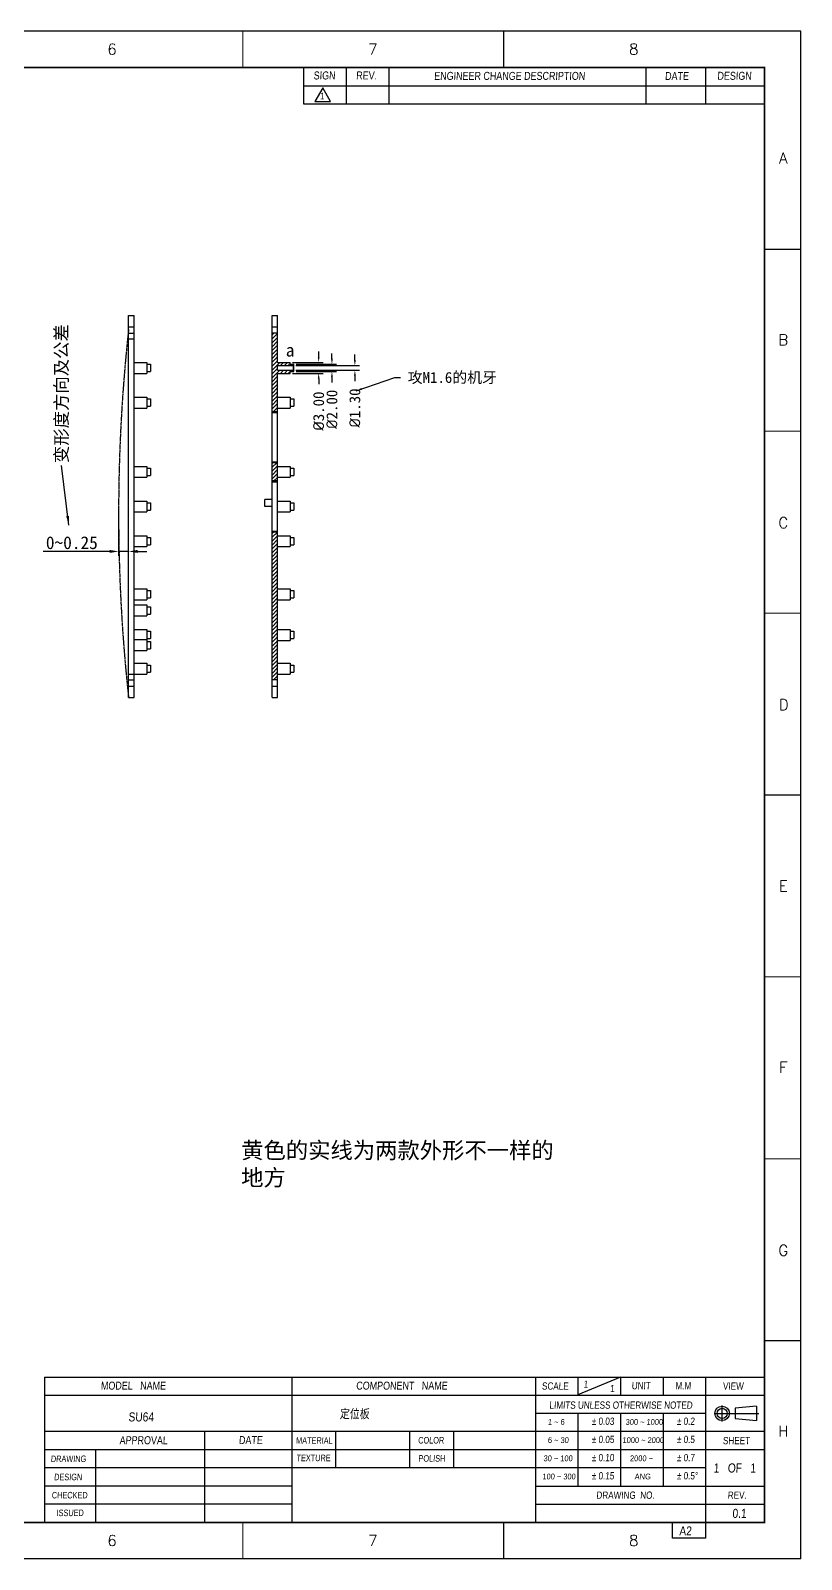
# Model space of a CAD drawing. Header units: millimetres. Extents: x -704 to 518, y -158 to 262.
# Drawn here: x 305.6 to 517.6, y -157.9 to 262.4 of the extents above; entities that cross this region are included whole.
import ezdxf
from ezdxf.enums import TextEntityAlignment as Align

# ---------------------------------------------------------------- set-up
doc = ezdxf.new("R2010")
doc.units = ezdxf.units.MM
doc.linetypes.add('DOT', pattern=[0.2, 0.1, -0.1])
for name, color, linetype in [('0 @ 1', 7, 'Continuous'), ('02___PRT_ALL_AXES', 7, 'Continuous'), ('06___PRT_ALL_SURFS', 7, 'Continuous'), ('TEXT', 6, 'Continuous')]:
    doc.layers.add(name, color=color, linetype=linetype)
doc.styles.add('POSITION', font='romanc.shx', dxfattribs={"height": 3})
doc.styles.get("Standard").update_dxf_attribs({"font": ''})
doc.styles.add('TEXT', font='arial.ttf', dxfattribs={"width": 0.8, "oblique": 3, "height": 2.5})
doc.styles.add('说明', font='', dxfattribs={"height": 3})
doc.styles.get('Standard').set_extended_font_data('SimSun')
doc.styles.get('说明').set_extended_font_data('SimSun')
doc.dimstyles.new('jw-1', dxfattribs={"dimtxt": 3.5, "dimasz": 2.5, "dimexe": 1.25, "dimexo": 0.625, "dimtad": 1, "dimzin": 1, "dimtxsty": 'Standard', "dimcen": 2.5, "dimclrd": 3, "dimclre": 3, "dimclrt": 3, "dimadec": 1, "dimazin": 0, "dimtfac": 1, "dimtmove": 0, "dimatfit": 3, "dimfxl": 0, "dimarcsym": 0})
doc.dimstyles.get("Standard").update_dxf_attribs({"dimtxt": 3, "dimasz": 1.5, "dimexe": 1.25, "dimexo": 0.65, "dimgap": 2, "dimtad": 0, "dimzin": 0, "dimdsep": 46, "dimtxsty": 'Standard', "dimcen": 2, "dimclrd": 3, "dimclre": 3, "dimclrt": 3, "dimazin": 0, "dimtfac": 1, "dimtofl": 0, "dimtmove": 0, "dimatfit": 3, "dimfxl": 0, "dimtolj": 1, "dimtzin": 0, "dimarcsym": 0})

# ---------------------------------------------------------------- blocks, each defined once
blk = doc.blocks.new('TITLE_MODIFY')
for p, q in [((-126.75, 0.16), (-126.75, -9.84)), ((-126.75, 0.16), (0, 0.16)), ((-115.05, 0.16), (-115.05, -9.84)), ((-103.35, 0.16), (-103.35, -9.84)), ((-32.65, 0.16), (-32.65, -9.74)), ((-16.2, 0.16), (-16.2, -9.84)), ((0, -9.84), (0, 0.16)), ((-126.75, -4.84), (0, -4.84)), ((-126.75, -9.84), (0, -9.84))]:
    blk.add_line(p, q)
at = {"layer": 'TEXT'}
blk.add_lwpolyline([(-121.5, -5.4), (-123.66, -9.15), (-119.33, -9.15)], close=True, dxfattribs=at)
at = {"style": 'TEXT', "oblique": 3, "width": 0.8}
for s, p in [('SIGN', (-124.03, -3.13)), ('REV.', (-112.33, -3.13)), ('ENGINEER CHANGE DESCRIPTION', (-90.88, -3.25)), ('DATE', (-27.39, -3.29)), ('DESIGN', (-12.99, -3.23))]:
    blk.add_text(s, height=2.2, dxfattribs=at).set_placement(p)
at = {"layer": 'TEXT', "style": 'TEXT', "oblique": 3, "width": 0.8}
blk.add_text('1', height=1.8, dxfattribs=at).set_placement((-122.22, -8.58))
blk = doc.blocks.new('*D80')
at = {"color": 3, "lineweight": -2, "transparency": 16777216}
for p, q in [((384.8, 172.62), (384.8, 174.12)), ((377.64, 171.12), (386.05, 171.12)), ((377.64, 168.12), (386.05, 168.12)), ((384.8, 166.62), (384.8, 165.12))]:
    blk.add_line(p, q, dxfattribs=at)
at = {"color": 3, "transparency": 16777216}
for points in [[(384.55, 172.62), (385.05, 172.62), (384.8, 171.12)], [(384.55, 166.62), (385.05, 166.62), (384.8, 168.12)]]:
    blk.add_solid(points, dxfattribs=at)
at = {"layer": 'Defpoints', "color": 0, "transparency": 16777216}
for p in [(376.99, 171.12), (376.99, 168.12), (384.8, 168.12)]:
    blk.add_point(p, dxfattribs=at)
at = {"color": 3, "transparency": 16777216, "insert": (384.8, 157.74), "char_height": 3, "attachment_point": 5, "rotation": 90}
blk.add_mtext('\\A1;{\\fISOCPEUR|b0|i0|c0|p34;%%C}3.00', dxfattribs=at)
blk = doc.blocks.new('*D81')
at = {"color": 3, "lineweight": -2, "transparency": 16777216}
for p, q in [((388.45, 172.12), (388.45, 173.62)), ((378.64, 170.62), (389.7, 170.62)), ((378.64, 168.62), (389.7, 168.62)), ((388.45, 167.12), (388.45, 165.62))]:
    blk.add_line(p, q, dxfattribs=at)
at = {"color": 3, "transparency": 16777216}
for points in [[(388.2, 172.12), (388.7, 172.12), (388.45, 170.62)], [(388.2, 167.12), (388.7, 167.12), (388.45, 168.62)]]:
    blk.add_solid(points, dxfattribs=at)
at = {"layer": 'Defpoints', "color": 0, "transparency": 16777216}
for p in [(377.99, 170.62), (377.99, 168.62), (388.45, 168.62)]:
    blk.add_point(p, dxfattribs=at)
at = {"color": 3, "transparency": 16777216, "insert": (388.45, 158.24), "char_height": 3, "attachment_point": 5, "rotation": 90}
blk.add_mtext('\\A1;{\\fISOCPEUR|b0|i0|c0|p34;%%C}2.00', dxfattribs=at)
blk = doc.blocks.new('*D82')
at = {"color": 3, "lineweight": -2, "transparency": 16777216}
for p, q in [((394.76, 171.77), (394.76, 173.27)), ((378.49, 170.27), (396.01, 170.27)), ((378.49, 168.97), (396.01, 168.97)), ((394.76, 167.47), (394.76, 165.97))]:
    blk.add_line(p, q, dxfattribs=at)
at = {"color": 3, "transparency": 16777216}
for points in [[(394.51, 171.77), (395.01, 171.77), (394.76, 170.27)], [(394.51, 167.47), (395.01, 167.47), (394.76, 168.97)]]:
    blk.add_solid(points, dxfattribs=at)
at = {"layer": 'Defpoints', "color": 0, "transparency": 16777216}
for p in [(377.84, 170.27), (377.84, 168.97), (394.76, 168.97)]:
    blk.add_point(p, dxfattribs=at)
at = {"color": 3, "transparency": 16777216, "insert": (394.76, 158.59), "char_height": 3, "attachment_point": 5, "rotation": 90}
blk.add_mtext('\\A1;{\\fISOCPEUR|b0|i0|c0|p34;%%C}1.30', dxfattribs=at)
blk = doc.blocks.new('*D99')
at = {"color": 3, "lineweight": -2, "transparency": 16777216}
for p, q in [((329.78, 129.87), (329.78, 117.91)), ((327.28, 119.16), (309.06, 119.16)), ((332.51, 119.16), (329.78, 119.16)), ((332.51, 118.77), (332.51, 120.41)), ((335.01, 119.16), (337.51, 119.16))]:
    blk.add_line(p, q, dxfattribs=at)
at = {"color": 3, "transparency": 16777216}
for points in [[(327.28, 119.58), (327.28, 118.75), (329.78, 119.16)], [(335.01, 119.58), (335.01, 118.75), (332.51, 119.16)]]:
    blk.add_solid(points, dxfattribs=at)
at = {"layer": 'Defpoints', "color": 0, "transparency": 16777216}
for p in [(329.78, 130.49), (329.78, 119.16), (332.51, 118.14)]:
    blk.add_point(p, dxfattribs=at)
at = {"color": 3, "transparency": 16777216, "insert": (316.92, 121.54), "char_height": 3.5, "attachment_point": 5}
blk.add_mtext('0~0.25', dxfattribs=at)

msp = doc.modelspace()

# ---------------------------------------------------------------- hatches: boundary and pattern name
at = {"linetype": 'Continuous'}
h = msp.add_hatch(dxfattribs=at)
h.set_pattern_fill('XSEC0001', color=2, scale=0.755971, angle=45, style=0, pattern_type=0)
h.set_pattern_definition([(45, (-29.2817, -147.7954), (-0.5345523, 0.5345523), [])])
edge = h.paths.add_edge_path()
edge.add_line((371.993, 83.902), (371.993, 124.502))
edge.add_line((373.493, 124.502), (371.993, 124.502))
edge.add_line((373.493, 83.902), (373.493, 124.502))
edge.add_line((373.493, 83.902), (371.993, 83.902))
edge = h.paths.add_edge_path()
edge.add_line((371.993, 138.532), (371.993, 143.552))
edge.add_line((373.493, 143.552), (371.993, 143.552))
edge.add_line((373.493, 138.532), (373.493, 143.552))
edge.add_line((373.493, 138.532), (371.993, 138.532))
edge = h.paths.add_edge_path()
edge.add_line((371.993, 157.582), (371.993, 179.132))
edge.add_line((373.493, 179.132), (371.993, 179.132))
edge.add_line((373.493, 171.117), (373.493, 179.132))
edge.add_line((373.493, 171.117), (376.993, 171.117))
edge.add_line((376.993, 170.617), (376.993, 171.117))
edge.add_line((376.993, 170.617), (377.993, 170.617))
edge.add_line((377.993, 170.617), (377.993, 170.417))
edge.add_line((377.843, 170.267), (377.993, 170.417))
edge.add_line((373.493, 170.267), (377.843, 170.267))
edge.add_line((373.493, 168.967), (373.493, 170.267))
edge.add_line((373.493, 168.967), (377.843, 168.967))
edge.add_line((377.843, 168.967), (377.993, 168.817))
edge.add_line((377.993, 168.817), (377.993, 168.617))
edge.add_line((376.993, 168.617), (377.993, 168.617))
edge.add_line((376.993, 168.117), (376.993, 168.617))
edge.add_line((373.493, 168.117), (376.993, 168.117))
edge.add_line((373.493, 157.582), (373.493, 168.117))
edge.add_line((373.493, 157.582), (371.993, 157.582))

# ---------------------------------------------------------------- linework, layer by layer
for p, q in [((517.414, 262.205), (-76.586, 262.205)), ((517.414, -157.795), (517.414, 262.205)), ((309.414, -107.795), (507.414, -107.795)), ((309.414, -107.795), (309.414, -147.795)), ((377.414, -107.795), (377.414, -147.795)), ((444.414, -107.795), (444.414, -147.795)), ((467.814, -107.795), (456.114, -112.695)), ((456.114, -107.795), (456.114, -112.695)), ((467.814, -107.795), (467.814, -112.695)), ((479.514, -107.795), (479.514, -112.695)), ((491.214, -107.795), (491.214, -147.795)), ((507.414, -107.795), (507.414, -147.795)), ((309.414, -112.795), (507.414, -112.795)), ((505.163, -115.795), (499.353, -116.395)), ((499.353, -116.395), (499.353, -119.195)), ((505.163, -115.795), (505.163, -119.795)), ((491.214, -117.795), (444.414, -117.795)), ((456.114, -117.795), (456.114, -137.795)), ((467.814, -117.795), (467.814, -137.795)), ((479.514, -117.795), (479.514, -137.795)), ((499.353, -119.195), (505.163, -119.795)), ((507.414, -122.795), (309.414, -122.795)), ((353.414, -122.795), (353.414, -147.795)), ((389.414, -122.795), (389.414, -132.795)), ((409.914, -132.795), (409.914, -122.795)), ((421.914, -122.795), (421.914, -132.795)), ((507.414, -127.795), (309.414, -127.795)), ((323.414, -127.795), (323.414, -147.795)), ((491.214, -132.795), (309.414, -132.795)), ((377.414, -132.795), (314.414, -132.795)), ((377.414, -137.795), (309.414, -137.795)), ((444.414, -137.795), (507.414, -137.795)), ((377.414, -142.795), (309.414, -142.795)), ((444.414, -142.795), (507.414, -142.795)), ((309.414, -147.795), (507.414, -147.795)), ((482.121, -152.095), (482.121, -147.795)), ((491.214, -147.795), (491.214, -152.095)), ((491.214, -152.095), (482.121, -152.095)), ((517.414, -157.795), (-76.586, -157.795))]:
    msp.add_line(p, q)
at = {"color": 7, "linetype": 'Continuous'}
for p, q in [((332.514, 79.052), (332.514, 183.982)), ((332.514, 183.982), (334.014, 183.982)), ((332.514, 180.932), (334.014, 180.932)), ((334.014, 79.052), (334.014, 183.982)), ((371.993, 79.052), (371.993, 183.982)), ((371.993, 183.982), (373.493, 183.982)), ((371.993, 180.932), (373.493, 180.932)), ((373.493, 171.117), (373.493, 183.982)), ((332.514, 179.132), (334.014, 179.132)), ((332.514, 177.632), (334.014, 177.632)), ((373.493, 179.132), (371.993, 179.132)), ((337.514, 170.617), (338.514, 170.617)), ((337.514, 168.617), (338.514, 168.617)), ((338.514, 170.617), (338.514, 168.617)), ((373.493, 171.117), (376.993, 171.117)), ((373.493, 168.967), (373.493, 170.267)), ((373.493, 170.267), (377.843, 170.267)), ((373.493, 168.967), (377.843, 168.967)), ((376.993, 170.617), (376.993, 171.117)), ((376.993, 170.617), (377.993, 170.617)), ((376.993, 168.117), (376.993, 168.617)), ((376.993, 168.617), (377.993, 168.617)), ((377.843, 170.267), (377.993, 170.417)), ((377.843, 168.967), (377.843, 170.267)), ((377.843, 168.967), (377.993, 168.817)), ((377.993, 168.617), (377.993, 170.617)), ((373.493, 79.052), (373.493, 168.117)), ((373.493, 168.117), (376.993, 168.117)), ((337.514, 161.092), (338.514, 161.092)), ((338.514, 161.092), (338.514, 159.092)), ((373.493, 161.592), (376.993, 161.592)), ((376.993, 161.092), (377.993, 161.092)), ((377.993, 161.092), (377.993, 159.092)), ((337.514, 159.092), (338.514, 159.092)), ((373.493, 157.582), (371.993, 157.582)), ((371.993, 157.382), (373.493, 157.382)), ((373.493, 158.592), (376.993, 158.592)), ((376.993, 159.092), (377.993, 159.092)), ((371.993, 143.752), (373.493, 143.752)), ((373.493, 143.552), (371.993, 143.552)), ((337.514, 142.042), (338.514, 142.042)), ((337.514, 140.042), (338.514, 140.042)), ((338.514, 142.042), (338.514, 140.042)), ((373.493, 142.542), (376.993, 142.542)), ((373.493, 139.542), (376.993, 139.542)), ((376.993, 142.042), (377.993, 142.042)), ((376.993, 140.042), (377.993, 140.042)), ((377.993, 142.042), (377.993, 140.042)), ((373.493, 138.532), (371.993, 138.532)), ((371.993, 138.332), (373.493, 138.332)), ((337.514, 132.517), (338.514, 132.517)), ((337.514, 130.517), (338.514, 130.517)), ((338.514, 132.517), (338.514, 130.517)), ((373.493, 133.017), (376.993, 133.017)), ((376.993, 132.517), (377.993, 132.517)), ((376.993, 130.517), (377.993, 130.517)), ((377.993, 132.517), (377.993, 130.517)), ((373.493, 130.017), (376.993, 130.017)), ((337.514, 122.992), (338.514, 122.992)), ((338.514, 122.992), (338.514, 120.992)), ((371.993, 124.702), (373.493, 124.702)), ((373.493, 124.502), (371.993, 124.502)), ((373.493, 123.492), (376.993, 123.492)), ((376.993, 122.992), (377.993, 122.992)), ((377.993, 122.992), (377.993, 120.992)), ((337.514, 120.992), (338.514, 120.992)), ((373.493, 120.492), (376.993, 120.492)), ((376.993, 120.992), (377.993, 120.992)), ((337.514, 108.387), (338.514, 108.387)), ((337.514, 106.387), (338.514, 106.387)), ((338.514, 108.387), (338.514, 106.387)), ((373.493, 108.887), (376.993, 108.887)), ((373.493, 105.887), (376.993, 105.887)), ((376.993, 108.387), (377.993, 108.387)), ((376.993, 106.387), (377.993, 106.387)), ((377.993, 108.387), (377.993, 106.387)), ((337.514, 103.942), (338.514, 103.942)), ((337.514, 101.942), (338.514, 101.942)), ((338.514, 103.942), (338.514, 101.942)), ((337.514, 97.217), (338.514, 97.217)), ((338.514, 97.217), (338.514, 95.217)), ((373.493, 97.717), (376.993, 97.717)), ((376.993, 97.217), (377.993, 97.217)), ((377.993, 97.217), (377.993, 95.217)), ((337.514, 95.217), (338.514, 95.217)), ((337.514, 94.417), (338.514, 94.417)), ((338.514, 94.417), (338.514, 92.417)), ((373.493, 94.717), (376.993, 94.717)), ((376.993, 95.217), (377.993, 95.217)), ((337.514, 92.417), (338.514, 92.417)), ((373.493, 88.437), (376.993, 88.437)), ((332.514, 85.402), (334.014, 85.402)), ((337.514, 87.937), (338.514, 87.937)), ((337.514, 85.937), (338.514, 85.937)), ((338.514, 87.937), (338.514, 85.937)), ((373.493, 85.437), (376.993, 85.437)), ((376.993, 87.937), (377.993, 87.937)), ((376.993, 85.937), (377.993, 85.937)), ((377.993, 87.937), (377.993, 85.937)), ((332.514, 83.902), (334.014, 83.902)), ((332.514, 82.102), (334.014, 82.102)), ((373.493, 83.902), (371.993, 83.902)), ((371.993, 82.102), (373.493, 82.102)), ((332.514, 79.052), (334.014, 79.052)), ((371.993, 79.052), (373.493, 79.052))]:
    msp.add_line(p, q, dxfattribs=at)
at = {"ltscale": 0.5}
for p, q in [((495.753, -120.001), (495.753, -115.635)), ((493.61, -117.795), (505.833, -117.795))]:
    msp.add_line(p, q, dxfattribs=at)
at = {"const_width": 0.3}
for points in [[(363.914, 252.205), (363.914, 262.205)], [(435.664, 252.205), (435.664, 262.205)], [(507.414, 202.205), (517.414, 202.205)], [(507.414, 152.205), (517.414, 152.205)], [(507.414, 102.205), (517.414, 102.205)], [(517.414, 52.205), (507.414, 52.205)], [(507.414, 2.205), (517.414, 2.205)], [(507.414, -47.795), (517.414, -47.795)], [(507.414, -97.795), (517.414, -97.795)], [(363.914, -147.795), (363.914, -157.795)], [(435.664, -147.795), (435.664, -157.795)]]:
    msp.add_lwpolyline(points, dxfattribs=at)
at = {"const_width": 0.5}
msp.add_lwpolyline([(-66.586, -147.795), (507.414, -147.795), (507.414, 252.205), (-66.586, 252.205)], close=True, dxfattribs=at)
for radius in [2, 1.4]:
    msp.add_circle((495.753, -117.795), radius)
at = {"color": 4, "linetype": 'DOT'}
msp.add_arc((797.698, 129.602), 467.922, 173.79818, 186.20182, dxfattribs=at)
at = {"layer": '02___PRT_ALL_AXES', "color": 7, "linetype": 'Continuous'}
for p, q in [((334.014, 171.117), (337.514, 171.117)), ((337.514, 171.117), (337.514, 168.117)), ((334.014, 168.117), (337.514, 168.117)), ((334.014, 161.592), (337.514, 161.592)), ((337.514, 161.592), (337.514, 158.592)), ((376.993, 161.592), (376.993, 158.592)), ((334.014, 158.592), (337.514, 158.592)), ((334.014, 142.542), (337.514, 142.542)), ((334.014, 139.542), (337.514, 139.542)), ((337.514, 142.542), (337.514, 139.542)), ((376.993, 142.542), (376.993, 139.542)), ((334.014, 133.017), (337.514, 133.017)), ((334.014, 130.04), (334.014, 132.995)), ((337.514, 133.017), (337.514, 130.017)), ((376.993, 133.017), (376.993, 130.017)), ((334.014, 130.017), (337.514, 130.017)), ((334.014, 123.492), (337.514, 123.492)), ((337.514, 123.492), (337.514, 120.492)), ((376.993, 123.492), (376.993, 120.492)), ((334.014, 120.492), (337.514, 120.492)), ((334.014, 108.887), (337.514, 108.887)), ((334.014, 105.887), (337.514, 105.887)), ((337.514, 108.887), (337.514, 105.887)), ((376.993, 108.887), (376.993, 105.887)), ((334.014, 104.442), (337.514, 104.442)), ((334.014, 101.442), (337.514, 101.442)), ((337.514, 104.442), (337.514, 101.442)), ((334.014, 97.717), (337.514, 97.717)), ((337.514, 97.717), (337.514, 91.917)), ((376.993, 97.717), (376.993, 94.717)), ((334.014, 94.917), (337.514, 94.917)), ((334.014, 91.917), (337.514, 91.917)), ((334.014, 88.437), (337.514, 88.437)), ((337.514, 88.437), (337.514, 85.437)), ((376.993, 88.437), (376.993, 85.437)), ((334.014, 85.437), (337.514, 85.437))]:
    msp.add_line(p, q, dxfattribs=at)
at = {"layer": '06___PRT_ALL_SURFS', "color": 7, "linetype": 'Continuous'}
for p, q in [((370.023, 131.517), (370.023, 133.485)), ((371.993, 133.485), (370.023, 133.485)), ((371.993, 131.517), (370.023, 131.517)), ((371.993, 131.517), (371.993, 133.485))]:
    msp.add_line(p, q, dxfattribs=at)

# ---------------------------------------------------------------- block references
msp.add_blockref('TITLE_MODIFY', (507.414, 252.048))

# ---------------------------------------------------------------- texts
at = {"style": 'POSITION'}
for s, p in [('6', (327.97, 257.25)), ('7', (399.714, 257.25)), ('8', (471.458, 257.25)), ('A', (512.573, 227.341)), ('B', (512.573, 177.337)), ('C', (512.573, 127.053)), ('D', (512.713, 77.049)), ('E', (512.573, 27.183)), ('F', (512.573, -22.683)), ('G', (512.573, -72.966)), ('H', (512.573, -122.692)), ('6', (327.97, -152.75)), ('7', (399.714, -152.75)), ('8', (471.458, -152.75))]:
    msp.add_text(s, height=3, dxfattribs=at).set_placement(p, align=Align.MIDDLE_CENTER)
at = {"style": 'TEXT', "oblique": 3, "width": 0.8}
for s, height, p in [('MODEL   NAME', 2.2, (324.877, -111.274)), ('COMPONENT   NAME', 2.2, (395.095, -111.274)), ('SCALE', 2, (446.179, -111.277)), ('UNIT', 2, (470.864, -111.177)), ('M.M', 2, (482.856, -111.177)), ('VIEW', 2, (495.946, -111.277)), ('LIMITS UNLESS OTHERWISE NOTED', 2, (448.242, -116.524)), ('1 ~ 6', 1.6, (447.81, -120.951)), ('%%P 0.03', 2, (459.88, -120.951)), ('300 ~ 1000', 1.6, (469.191, -120.951)), ('%%P 0.2', 2, (483.28, -120.951)), ('APPROVAL', 2.2, (330.025, -126.274)), ('DATE', 2.2, (362.842, -126.232)), ('MATERIAL', 1.8, (378.548, -126.152)), ('COLOR', 1.8, (412.133, -126.078)), ('6 ~ 30', 1.6, (447.81, -125.951)), ('%%P 0.05', 2, (459.88, -125.951)), ('1000 ~ 2000', 1.6, (468.33, -125.951)), ('%%P 0.5', 2, (483.28, -125.951)), ('SHEET', 2, (495.946, -126.277)), ('DRAWING', 1.8, (311.118, -131.182)), ('TEXTURE', 1.8, (378.664, -130.94)), ('POLISH', 1.8, (412.219, -131.078)), ('30 ~ 100', 1.6, (446.608, -130.951)), ('%%P 0.10', 2, (459.88, -130.951)), ('2000 ~ ', 1.6, (470.385, -130.951)), ('%%P 0.7', 2, (483.28, -130.951)), ('DESIGN', 1.8, (312.026, -136.181)), ('100 ~ 300', 1.6, (446.3, -135.951)), ('%%P 0.15', 2, (459.88, -135.951)), ('ANG', 1.6, (471.677, -135.951)), ('%%P 0.5%%D', 2, (483.28, -135.951)), ('CHECKED', 1.8, (311.383, -141.181)), ('DRAWING  NO.', 2, (461.152, -141.277)), ('REV.', 2, (497.271, -141.277)), ('ISSUED', 1.8, (312.687, -146.045))]:
    msp.add_text(s, height=height, dxfattribs=at).set_placement(p)
at = {"color": 3, "insert": (312.28, 143.456), "char_height": 3.5, "attachment_point": 1, "rotation": 90}
msp.add_mtext('{\\fSimSun|b0|i0|c134|p2;\\C6;变形度方向及公差}', dxfattribs=at)
at = {"insert": (375.759, 176.234), "char_height": 3.5, "attachment_point": 1}
msp.add_mtext_dynamic_manual_height_columns('{\\fSimSun|b0|i0|c134|p2;\\C6;a}', width=3.5, gutter_width=1, heights=[0], dxfattribs=at)
at = {"color": 3, "insert": (409.288, 168.495), "char_height": 3, "attachment_point": 1}
msp.add_mtext('攻M1.6的机牙', dxfattribs=at)
at = {"layer": '0 @ 1', "color": 1, "insert": (363.496, -43.216), "char_height": 4.5, "attachment_point": 1, "style": '说明'}
msp.add_mtext_dynamic_manual_height_columns('{\\C6;黄色的实线为两款外形不一样的地方}', width=89.67282, gutter_width=22.5, heights=[0], dxfattribs=at)
at = {"layer": 'TEXT', "style": 'TEXT', "oblique": 3, "width": 0.8}
for s, height, p in [('1', 2, (457.635, -110.76)), ('1', 2, (464.94, -111.952)), ('SU64', 2.5, (332.466, -120.013)), ('定位板', 2.5, (390.579, -119.136)), ('1   OF   1', 2.5, (493.387, -134.053)), ('0.1', 2.5, (498.559, -146.533))]:
    msp.add_text(s, height=height, dxfattribs=at).set_placement(p)
at = {"layer": 'TEXT', "color": 7, "style": 'TEXT', "oblique": 3, "width": 0.8}
msp.add_text('A2', height=2.5, dxfattribs=at).set_placement((483.953, -151.361))

# ---------------------------------------------------------------- dimensions: what is measured, and where the dimension line sits
at = {"color": 7}
for base, p1, p2, picture, middle in [((384.796, 168.117), (376.993, 171.117), (376.993, 168.117), '*D80', (384.796, 157.736)), ((394.759, 168.967), (377.843, 170.267), (377.843, 168.967), '*D82', (394.759, 158.586)), ((388.452, 168.617), (377.993, 170.617), (377.993, 168.617), '*D81', (388.452, 158.236))]:
    dim = msp.add_linear_dim(base=base, p1=p1, p2=p2, angle=90, text='{\\fISOCPEUR|b0|i0|c0|p34;%%C}<>', dimstyle='Standard', dxfattribs=at)
    dim.commit()
    dim.dimension.update_dxf_attribs({"geometry": picture, "text_midpoint": middle})
dim = msp.add_linear_dim(base=(329.783, 119.163), p1=(332.514, 118.145), p2=(329.783, 130.494), text='0~0.25', dimstyle='jw-1')
dim.commit()
dim.dimension.update_dxf_attribs({"geometry": '*D99', "text_midpoint": (316.924, 121.538)})

# ---------------------------------------------------------------- leaders
at = {"annotation_type": 0, "has_hookline": 1, "hookline_direction": 0, "text_width": 39.575, "horizontal_direction": (0, 1, 0)}
msp.add_leader([(316.087, 126.421), (314.03, 142.831)], dimstyle='jw-1', override={"dimgap": 0.625, "dimtad": 0}, dxfattribs=at)
at = {"color": 7, "annotation_type": 0, "has_hookline": 1, "hookline_direction": 0, "text_width": 25.324}
msp.add_leader([(395.144, 163.345), (405.788, 166.995), (407.288, 166.995)], dimstyle='Standard', override={"dimgap": 2, "dimtad": 0}, dxfattribs=at)

doc.saveas('drawing.dxf')
